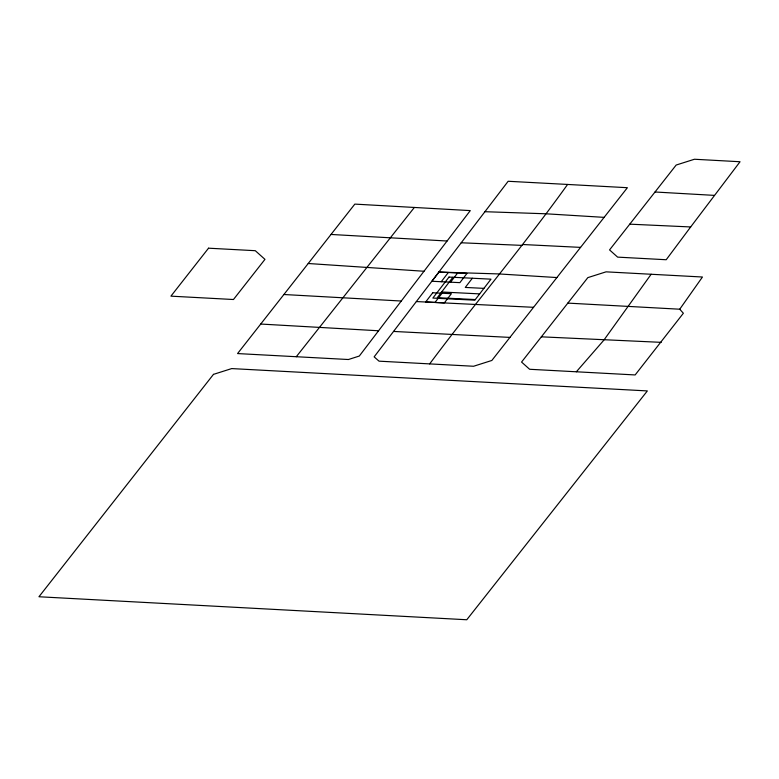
<?xml version="1.0" encoding="UTF-8"?>
<svg xmlns="http://www.w3.org/2000/svg" width="779" height="779" viewBox="0 0 779 779"><rect width="100%" height="100%" fill="white"/><g stroke="black" fill="none" stroke-linecap="round" stroke-linejoin="round"><path stroke-width="1.17" d="M651.147 274.257L603.842 340.18L576.353 371.778M679.736 309.214L702.454 277.012L606.062 271.842L587.833 277.626L521.56 362.06L529.632 369.275L635.148 374.942L683.368 313.246L679.736 309.214L567.813 303.109M429.657 363.9C474.82 303.421 523.624 245.813 567.589 184.448L627.387 187.7L491.841 360.463L473.574 366.257L379.032 361.164L374.144 356.86L508.151 181.273L567.589 184.448M690.671 226.952L666.211 259.738L617.63 257.128L609.558 249.913L676.172 165.041L694.449 159.247L740.05 161.74L690.671 226.952L629.763 224.167M378.565 330.773L359.304 356.042L348.427 359.518L237.556 353.569L354.825 204.108L470.292 210.603L378.565 330.773L260.722 324.045M452.891 277.266L437.301 297.695L475.307 299.564M441.235 281.725L448.314 272.523M434.994 302.427L442.073 293.225M450.564 282.183L457.633 272.991M472.347 278.239L465.267 287.441L483.915 288.366M296.273 356.733L414.35 207.467M438.879 272.056L498.891 273.935L556.907 277.558M484.947 211.703L545.894 213.787L604.105 217.36M661.225 342.351L541.347 336.83M461.207 242.775L522.505 245.404M533.547 307.306L416.346 301.561M523.147 244.538L580.559 247.381M441.654 291.989L479.669 293.887M393.561 331.435L509.924 337.404M283.887 294.511L401.282 301.025M655.022 191.994L714.265 195.373M331.017 234.45L447.088 241.013M308.231 263.506L424 271.258M438.996 272.056L431.917 281.258L459.883 282.65L466.962 273.448L438.996 272.056M432.744 292.758L425.675 301.96L444.322 302.895L451.392 293.693L432.744 292.758M449.016 277.071L432.861 298.075L474.839 300.168L490.994 279.164L449.016 277.071M208.529 248.189L170.922 296.156L233.457 299.516L264.957 259.358L255.298 250.702L208.529 248.189M213.475 374.368L38.95 596.753L466.777 619.753L647.349 390.922L231.704 368.584L213.475 374.368"/></g></svg>
